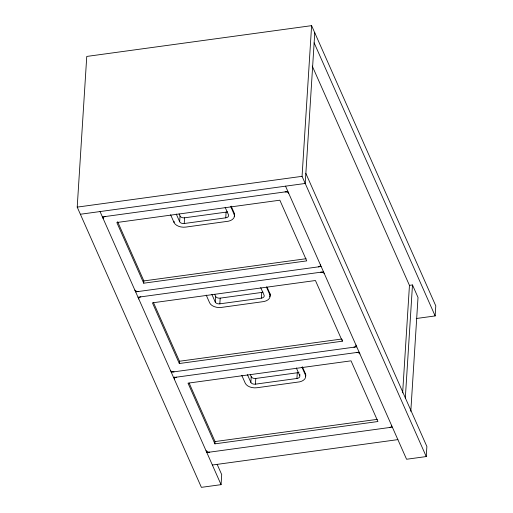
<?xml version="1.0" encoding="UTF-8"?>
<svg xmlns="http://www.w3.org/2000/svg" width="513" height="513" viewBox="0 0 513 513"><rect width="100%" height="100%" fill="white"/><g stroke="black" fill="none" stroke-linecap="round" stroke-linejoin="round"><path stroke-width="0.77" d="M217.159 464.361L221.706 474.608L221.065 484.657L201.391 487.35L77.213 207.117L86.755 56.436L311.609 25.65L435.787 305.883L435.152 315.931L416.267 318.515M135.746 290.287L135.644 291.884L321.144 266.484M143.723 283.202L116.829 222.514L279.848 200.198L306.736 260.886L143.723 283.202L143.864 280.919L117.618 221.699M230.773 206.553L234.473 215.306A9.862 6.137 3.6 0 1 228.484 221.199L185.815 227.086A9.555 5.951 3.6 0 1 174.048 222.507L174.119 221.366M225.143 207.303L228.574 215.043A4.001 2.494 3.6 0 1 225.739 217.833L184.238 223.514A3.706 2.308 3.6 0 1 179.665 221.738L180.031 216.031L179.095 213.921M174.452 378.549L174.555 376.952M184.238 223.514L184.597 217.807A3.706 2.308 3.6 0 1 180.031 216.031M342.428 339.683L342.331 341.203L179.313 363.525L179.46 361.242L153.541 302.747M260.732 287.626L264.163 295.366A4.001 2.494 3.6 0 1 261.329 298.156L219.827 303.837A3.706 2.308 3.6 0 1 215.261 302.061L215.62 296.354L214.684 294.244M206.925 451.004L206.829 452.53L392.33 427.13M219.827 303.837L220.192 298.13A3.706 2.308 3.6 0 1 215.62 296.354M225.739 217.833L226.098 212.126A4.001 2.494 3.6 0 0 227.432 211.766M214.909 443.848L188.014 383.16L351.033 360.838L377.927 421.526L214.909 443.848L215.056 441.565L189.13 383.07M234.3 214.517L234.37 213.376L231.164 206.136M299.849 374.259L299.759 375.689A4.001 2.494 3.6 0 1 296.924 378.479L255.423 384.16A3.706 2.308 3.6 0 1 250.857 382.384L251.216 376.677L250.28 374.567M255.423 384.16L255.782 378.453A3.706 2.308 3.6 0 1 251.216 376.677M261.329 298.156L261.694 292.448A4.001 2.494 3.6 0 0 263.022 292.083M206.207 295.09L209.637 302.83A9.555 5.951 3.6 0 0 221.411 307.409L264.073 301.522A9.862 6.137 3.6 0 0 270.069 295.623L269.966 293.699L267.081 287.177M285.549 186.161L406.572 459.257L426.245 456.564L302.061 176.331L311.609 25.65M314.77 32.787L305.222 183.468L80.374 214.254M296.924 378.479L297.284 372.771A4.001 2.494 3.6 0 0 298.996 372.22M241.803 375.413L245.233 383.153A9.555 5.951 3.6 0 0 257.007 387.732L299.669 381.845A9.862 6.137 3.6 0 0 305.665 375.946L305.562 374.022L302.349 366.776M402.641 392.868L409.451 285.369L312.27 66.081M405.321 398.024L412.484 284.952L409.483 285.363M410.804 411.317L418.018 297.45L412.484 284.952M426.245 456.564L426.88 446.515L305.863 173.426M77.213 207.117L302.061 176.331M102.42 216.916L287.921 191.516M184.597 217.807L226.098 212.126M143.864 280.919L306.094 258.712M138.016 297.239L323.517 271.839M220.192 298.13L261.694 292.448M179.46 361.242L341.684 339.029M171.239 372.207L356.74 346.807M173.612 377.562L359.113 352.162M255.782 378.453L297.284 372.771M215.056 441.565L377.279 419.352M212.369 465.022L397.87 439.622M314.136 42.835L435.152 315.931M342.331 341.203L315.437 280.521L152.425 302.837L179.313 363.525M266.362 286.876L269.896 294.84M301.958 367.193L305.485 375.163M296.328 367.943L299.759 375.689M176.235 213.998L179.665 221.738M211.831 294.321L215.261 302.061M247.426 374.644L250.857 382.384M170.617 214.767L174.048 222.507M100.048 211.561L221.065 484.657M305.562 374.022L305.735 374.804A9.862 6.137 3.6 0 1 305.613 376.33M269.966 293.699L270.139 294.481A9.862 6.137 3.6 0 1 269.735 296.738M234.37 213.376L234.544 214.165A9.862 6.137 3.6 0 1 234.14 216.422M356.298 352.546A2.924 1.821 3.6 0 1 359.902 353.944M391.541 425.341A2.924 1.821 3.6 0 1 389.521 427.515M209.644 452.145A2.924 1.821 3.6 0 1 206.04 450.741M174.401 379.344A2.924 1.821 3.6 0 1 176.421 377.177M320.708 272.223A2.924 1.821 3.6 0 1 324.306 273.621M355.945 345.018A2.924 1.821 3.6 0 1 353.925 347.192M174.048 371.822A2.924 1.821 3.6 0 1 170.444 370.418M138.805 299.021A2.924 1.821 3.6 0 1 140.825 296.854M285.113 191.9A2.924 1.821 3.6 0 1 288.716 193.305M320.356 264.702A2.924 1.821 3.6 0 1 318.336 266.869M138.452 291.499A2.924 1.821 3.6 0 1 134.848 290.101M103.216 218.698A2.924 1.821 3.6 0 1 105.236 216.531"/></g></svg>
